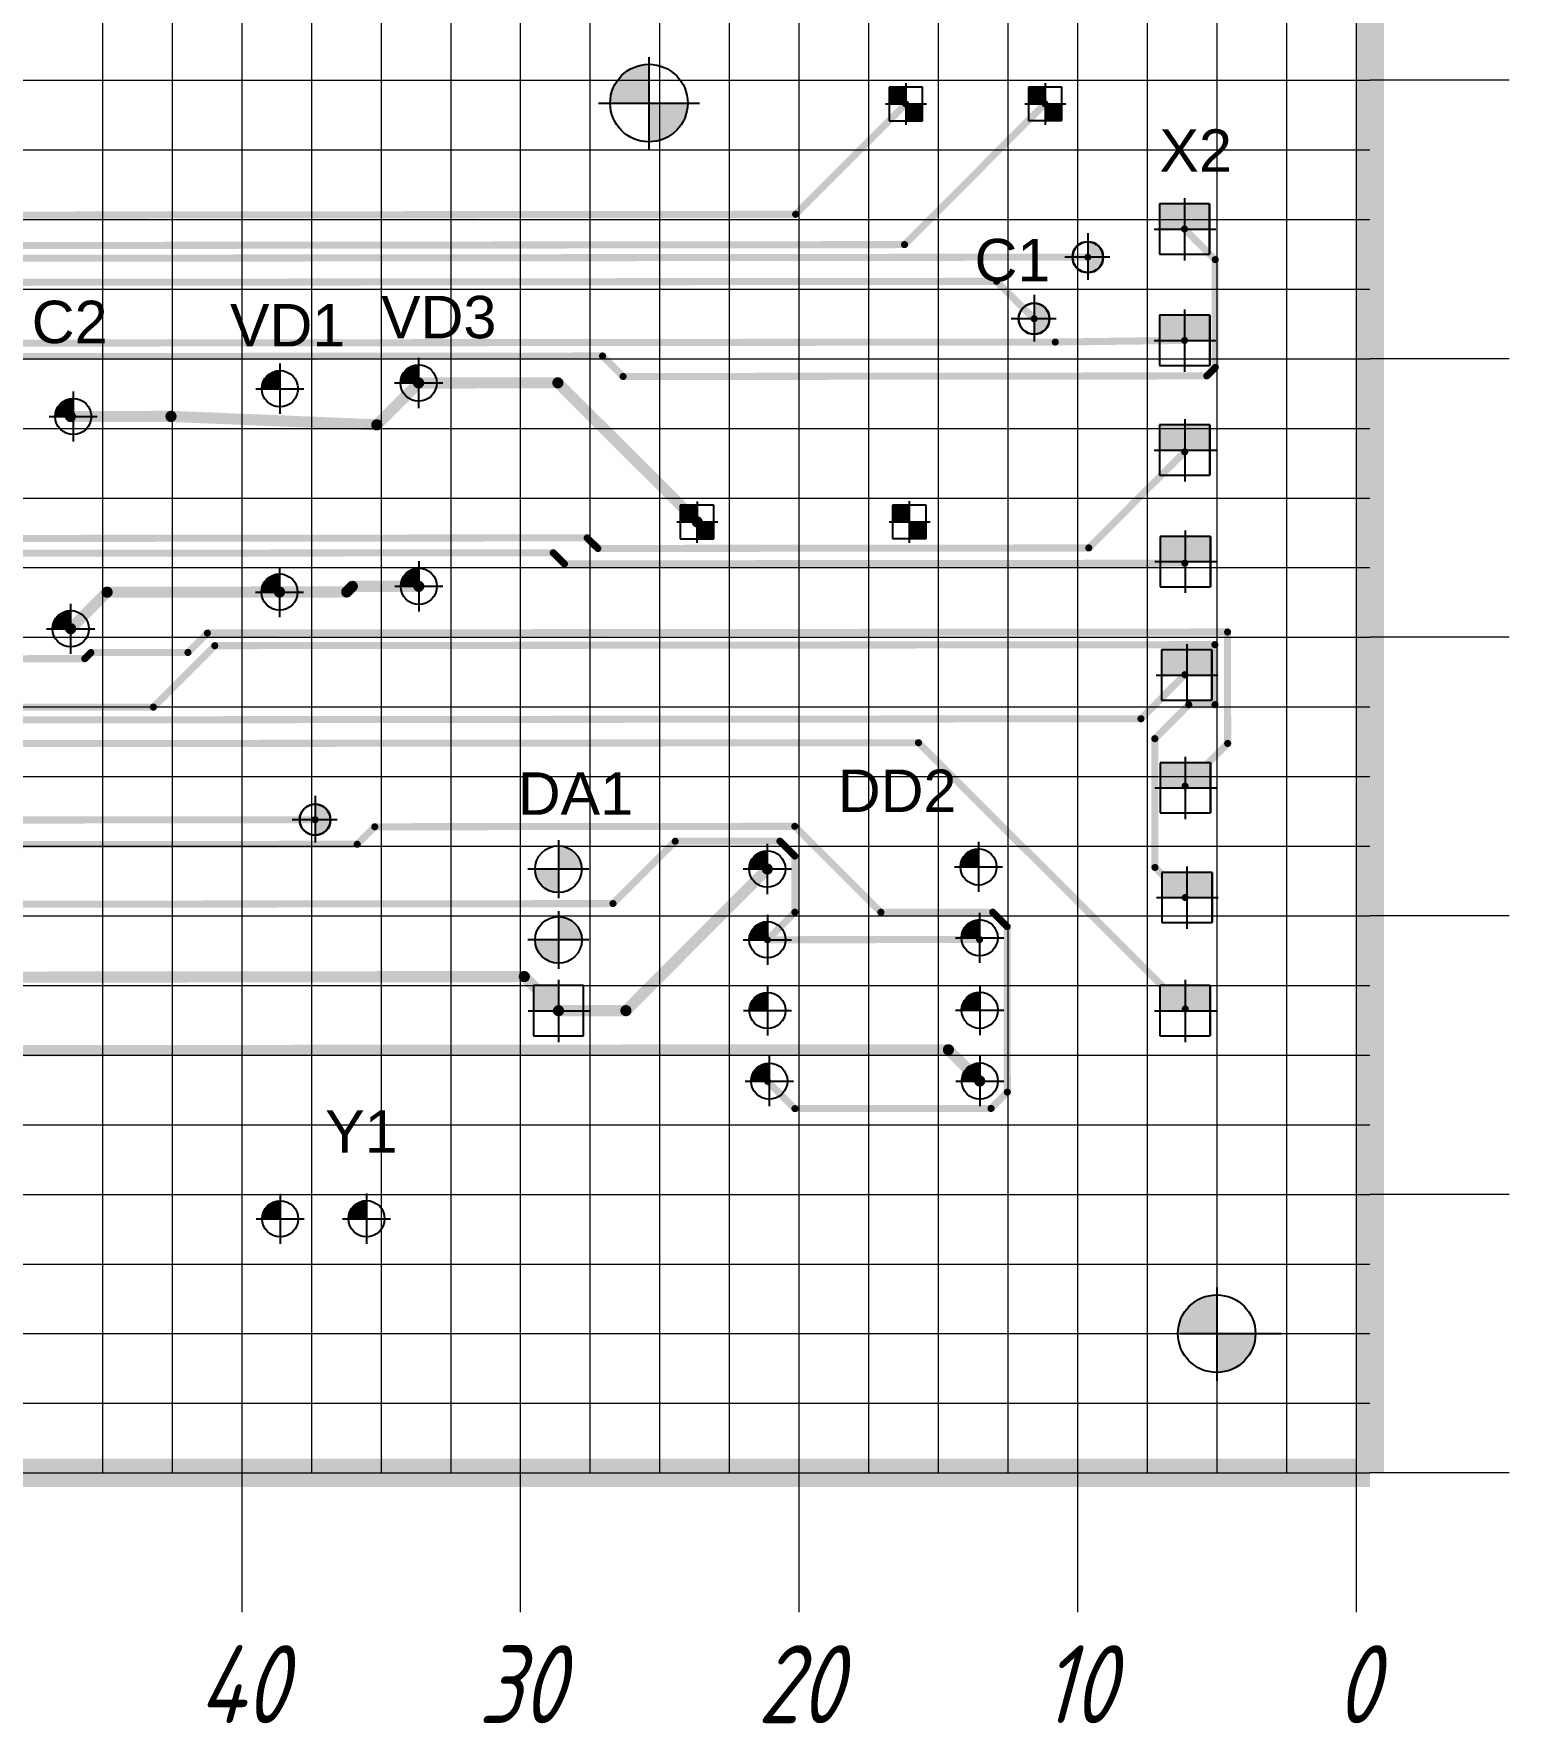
# Model space of a CAD drawing. Header units: millimetres. Extents: x 4478846 to 4492776, y 3796523 to 3799112.
# Drawn here: x 4489220.7 to 4489273.6, y 3797390.9 to 3797451.6 of the extents above; entities that cross this region are included whole.
import ezdxf

# ---------------------------------------------------------------- set-up
doc = ezdxf.new("R2010")
doc.units = ezdxf.units.MM
doc.linetypes.add('ACAD_ISO08W100', pattern=[36, 24, -3, 6, -3])
doc.layers.get('0').update_dxf_attribs({"lineweight": 25})
for name, color, linetype in [('BottomLayer', 5, 'Continuous'), ('InternalPlane1', 76, 'Continuous'), ('InternalPlane2', 16, 'Continuous'), ('MultiLayer', 9, 'Continuous'), ('TopLayer', 1, 'Continuous'), ('TopOverlay', 2, 'Continuous'), ('Размеры', 7, 'Continuous')]:
    doc.layers.add(name, color=color, linetype=linetype)
for name, color, linetype, lineweight in [('Tonkaya', 3, 'Continuous', 25), ('TXT', 220, 'Continuous', 20), ('тонкая', 7, 'Continuous', 13)]:
    doc.layers.add(name, color=color, linetype=linetype, lineweight=lineweight)
doc.styles.get("Standard").update_dxf_attribs({"font": 'arial.ttf'})
doc.styles.add('стиль1', font='romans.shx', dxfattribs={"width": 0.75, "oblique": 15, "height": 3.5})

# ---------------------------------------------------------------- blocks, each defined once
blk = doc.blocks.new('*U206')
at = {"layer": 'тонкая'}
blk.add_line((-64, 0), (64, 0), dxfattribs=at)
blk = doc.blocks.new('*U207')
at = {"layer": 'тонкая', "color": 0, "linetype": 'ByBlock', "lineweight": -2, "transparency": 16777216}
for p in [(0, 50), (0, 47.5), (0, 45), (0, 42.5), (0, 40), (0, 37.5), (0, 35), (0, 32.5), (0, 30), (0, 27.5), (0, 25), (0, 22.5), (0, 20), (0, 17.5), (0, 15), (0, 12.5), (0, 10), (0, 7.5), (0, 5), (0, 2.5), (0, 0)]:
    blk.add_blockref('*U206', p, dxfattribs=at)
blk = doc.blocks.new('*U208')
at = {"layer": 'тонкая'}
blk.add_line((0, 47.5), (0, -47.5), dxfattribs=at)
blk = doc.blocks.new('*U209')
at = {"layer": 'тонкая', "color": 0, "linetype": 'ByBlock', "lineweight": -2, "transparency": 16777216}
for p in [(82.5, 0), (85, 0), (87.5, 0), (90, 0), (92.5, 0), (95, 0), (97.5, 0), (100, 0), (102.5, 0), (105, 0), (107.5, 0), (110, 0), (112.5, 0), (115, 0), (117.5, 0), (120, 0), (122.5, 0), (125, 0), (127.5, 0)]:
    blk.add_blockref('*U208', p, dxfattribs=at)
blk = doc.blocks.new('*U216')
at = {"layer": 'тонкая'}
blk.add_line((0, 2.5), (0, -2.5), dxfattribs=at)
blk = doc.blocks.new('*U217')
at = {"layer": 'тонкая', "color": 0, "linetype": 'ByBlock', "lineweight": -2, "transparency": 16777216}
for p in [(80, 0), (90, 0), (100, 0), (110, 0), (120, 0)]:
    blk.add_blockref('*U216', p, dxfattribs=at)
blk = doc.blocks.new('*U218')
at = {"layer": 'тонкая'}
blk.add_line((2.5, 0), (-2.5, 0), dxfattribs=at)
blk = doc.blocks.new('*U219')
at = {"layer": 'тонкая', "color": 0, "linetype": 'ByBlock', "lineweight": -2, "transparency": 16777216}
for p in [(0, 50), (0, 40), (0, 30), (0, 20), (0, 10), (0, 0)]:
    blk.add_blockref('*U218', p, dxfattribs=at)

msp = doc.modelspace()

# ---------------------------------------------------------------- hatches: boundary and pattern name
at = {"layer": 'Tonkaya'}
h = msp.add_hatch(color=7, dxfattribs=at)
h.dxf.hatch_style = 1
h.paths.add_polyline_path([(4489242.74454, 3797450.46392, 0.41421404), (4489241.35254, 3797449.07192), (4489242.74454, 3797449.07192)])
h.paths.add_polyline_path([(4489244.13654, 3797449.07192), (4489242.74454, 3797449.07192), (4489242.74454, 3797447.67992, 0.41421308)])
h = msp.add_hatch(color=7, dxfattribs=at)
h.dxf.hatch_style = 1
h.paths.add_polyline_path([(4489239.49245, 3797422.40745), (4489239.49245, 3797421.56859), (4489240.33131, 3797421.56859, 0.41421356)])
h.paths.add_polyline_path([(4489239.49245, 3797421.56859), (4489238.65359, 3797421.56859, 0.41421356), (4489239.49245, 3797420.72973)])
h = msp.add_hatch(color=7, dxfattribs=at)
h.dxf.hatch_style = 1
h.paths.add_polyline_path([(4489239.49503, 3797419.86745), (4489239.49503, 3797419.02859), (4489240.33389, 3797419.02859, 0.41421356)])
h.paths.add_polyline_path([(4489239.49503, 3797419.02859), (4489238.65617, 3797419.02859, 0.41421356), (4489239.49503, 3797418.18973)])
h = msp.add_hatch(color=7, dxfattribs=at)
h.dxf.hatch_style = 1
h.paths.add_polyline_path([(4489263.12638, 3797406.28632, 0.41421404), (4489261.73437, 3797404.89432), (4489263.12638, 3797404.89432)])
h.paths.add_polyline_path([(4489264.51837, 3797404.89432), (4489263.12638, 3797404.89432), (4489263.12638, 3797403.50232, 0.41421308)])
at = {"layer": 'TXT'}
h = msp.add_hatch(color=0, dxfattribs=at)
h.dxf.hatch_style = 1
h.paths.add_polyline_path([(4489234.47474, 3797439.67391, 0.41421356), (4489233.82434, 3797439.02351), (4489234.47474, 3797439.02351)])
h = msp.add_hatch(color=0, dxfattribs=at)
h.dxf.hatch_style = 1
h.paths.add_polyline_path([(4489229.49581, 3797439.46886, 0.41421356), (4489228.84541, 3797438.81846), (4489229.49581, 3797438.81846)])
h = msp.add_hatch(color=0, dxfattribs=at)
h.dxf.hatch_style = 1
h.paths.add_polyline_path([(4489222.07595, 3797438.47134, 0.41421356), (4489221.42555, 3797437.82094), (4489222.07595, 3797437.82094)])
h = msp.add_hatch(color=0, dxfattribs=at)
h.dxf.hatch_style = 1
h.paths.add_polyline_path([(4489234.48215, 3797432.37391, 0.41421356), (4489233.83175, 3797431.72351), (4489234.48215, 3797431.72351)])
h = msp.add_hatch(color=0, dxfattribs=at)
h.dxf.hatch_style = 1
h.paths.add_polyline_path([(4489229.48236, 3797432.16883, 0.41421356), (4489228.83196, 3797431.51843), (4489229.48236, 3797431.51843)])
h = msp.add_hatch(color=0, dxfattribs=at)
h.dxf.hatch_style = 1
h.paths.add_polyline_path([(4489221.98369, 3797430.85124, 0.41421356), (4489221.33329, 3797430.20084), (4489221.98369, 3797430.20084)])
h = msp.add_hatch(color=0, dxfattribs=at)
h.dxf.hatch_style = 1
h.paths.add_polyline_path([(4489246.99245, 3797422.2266, 0.41421356), (4489246.34205, 3797421.5762), (4489246.99245, 3797421.5762)])
h = msp.add_hatch(color=0, dxfattribs=at)
h.dxf.hatch_style = 1
h.paths.add_polyline_path([(4489254.57396, 3797422.2994, 0.41421356), (4489253.92356, 3797421.649), (4489254.57396, 3797421.649)])
h = msp.add_hatch(color=0, dxfattribs=at)
h.dxf.hatch_style = 1
h.paths.add_polyline_path([(4489246.99503, 3797419.6866, 0.41421356), (4489246.34463, 3797419.0362), (4489246.99503, 3797419.0362)])
h = msp.add_hatch(color=0, dxfattribs=at)
h.dxf.hatch_style = 1
h.paths.add_polyline_path([(4489254.61503, 3797419.75784, 0.41421356), (4489253.96463, 3797419.10744), (4489254.61503, 3797419.10744)])
h = msp.add_hatch(color=0, dxfattribs=at)
h.dxf.hatch_style = 1
h.paths.add_polyline_path([(4489246.99761, 3797417.1466, 0.41421356), (4489246.34721, 3797416.4962), (4489246.99761, 3797416.4962)])
h = msp.add_hatch(color=0, dxfattribs=at)
h.dxf.hatch_style = 1
h.paths.add_polyline_path([(4489254.61761, 3797417.15434, 0.41421356), (4489253.96721, 3797416.50394), (4489254.61761, 3797416.50394)])
h = msp.add_hatch(color=0, dxfattribs=at)
h.dxf.hatch_style = 1
h.paths.add_polyline_path([(4489247.06355, 3797414.61079, 0.41421356), (4489246.41315, 3797413.96039), (4489247.06355, 3797413.96039)])
h = msp.add_hatch(color=0, dxfattribs=at)
h.dxf.hatch_style = 1
h.paths.add_polyline_path([(4489254.62018, 3797414.61434, 0.41421356), (4489253.96978, 3797413.96394), (4489254.62018, 3797413.96394)])
h = msp.add_hatch(color=0, dxfattribs=at)
h.dxf.hatch_style = 1
h.paths.add_polyline_path([(4489229.5052, 3797409.66886, 0.41421356), (4489228.8548, 3797409.01846), (4489229.5052, 3797409.01846)])
h = msp.add_hatch(color=0, dxfattribs=at)
h.dxf.hatch_style = 1
h.paths.add_polyline_path([(4489232.60522, 3797409.67201, 0.41421356), (4489231.95482, 3797409.02161), (4489232.60522, 3797409.02161)])
at = {"layer": 'Размеры', "lineweight": 30}
h = msp.add_hatch(color=0, dxfattribs=at)
h.dxf.hatch_style = 1
edge = h.paths.add_edge_path()
edge.add_line((4489259.05374, 3797443.67536), (4489258.49938, 3797443.5403))
edge.add_line((4489258.49938, 3797443.5403), (4489258.49938, 3797442.98545))
edge.add_arc((4489258.55644, 3797443.50728), 0.52494, 263.7592025, 378.6746193)
edge = h.paths.add_edge_path()
edge.add_line((4489258.49938, 3797444.09514), (4489258.49938, 3797443.5403))
edge.add_line((4489258.49938, 3797443.5403), (4489259.05374, 3797443.67536))
edge.add_arc((4489258.46289, 3797443.47102), 0.62519, 19.0774453, 86.6543092)
h = msp.add_hatch(color=0, dxfattribs=at)
h.dxf.hatch_style = 1
edge = h.paths.add_edge_path()
edge.add_line((4489257.12559, 3797441.4636), (4489256.57122, 3797441.32854))
edge.add_line((4489256.57122, 3797441.32854), (4489256.57122, 3797440.7737))
edge.add_arc((4489256.62829, 3797441.29552), 0.52494, 263.7592025, 378.6746193)
edge = h.paths.add_edge_path()
edge.add_line((4489256.57122, 3797441.88338), (4489256.57122, 3797441.32854))
edge.add_line((4489256.57122, 3797441.32854), (4489257.12559, 3797441.4636))
edge.add_arc((4489256.53474, 3797441.25926), 0.62519, 19.0774453, 86.6543092)
h = msp.add_hatch(color=0, dxfattribs=at)
h.dxf.hatch_style = 1
edge = h.paths.add_edge_path()
edge.add_line((4489231.31503, 3797423.4796), (4489230.76066, 3797423.34453))
edge.add_line((4489230.76066, 3797423.34453), (4489230.76066, 3797422.78969))
edge.add_arc((4489230.81772, 3797423.31151), 0.52494, 263.7592025, 378.6746193)
edge = h.paths.add_edge_path()
edge.add_line((4489230.76066, 3797423.89938), (4489230.76066, 3797423.34453))
edge.add_line((4489230.76066, 3797423.34453), (4489231.31503, 3797423.4796))
edge.add_arc((4489230.72417, 3797423.27526), 0.62519, 19.0774453, 86.6543092)

# ---------------------------------------------------------------- linework, layer by layer
at = {"color": 7, "linetype": 'Continuous'}
for p, q in [((4489252.56564, 3797449.64232), (4489251.3635, 3797449.64232)), ((4489251.3635, 3797449.64232), (4489251.3635, 3797448.44019)), ((4489251.96457, 3797449.78161), (4489251.96416, 3797448.29064)), ((4489252.56564, 3797448.44019), (4489252.56564, 3797449.64232)), ((4489252.56564, 3797448.44019), (4489252.56564, 3797449.64232)), ((4489257.56567, 3797449.64739), (4489256.36354, 3797449.64739)), ((4489256.36354, 3797449.64739), (4489256.36354, 3797448.44526)), ((4489256.96461, 3797449.78668), (4489256.9642, 3797448.29572)), ((4489257.56567, 3797448.44526), (4489257.56567, 3797449.64739)), ((4489257.56567, 3797448.44526), (4489257.56567, 3797449.64739)), ((4489251.23713, 3797449.04125), (4489252.71346, 3797449.04125)), ((4489256.23717, 3797449.04633), (4489257.71349, 3797449.04633)), ((4489251.3635, 3797448.44019), (4489252.56564, 3797448.44019)), ((4489256.36354, 3797448.44526), (4489257.56567, 3797448.44526)), ((4489261.96977, 3797445.66197), (4489261.96916, 3797443.42553)), ((4489262.87137, 3797445.45304), (4489261.06817, 3797445.45304)), ((4489261.06817, 3797445.45304), (4489261.06817, 3797443.64984)), ((4489262.87125, 3797445.45254), (4489262.87027, 3797443.64935)), ((4489262.87137, 3797443.64984), (4489262.87137, 3797445.45304)), ((4489260.87861, 3797444.55144), (4489263.0931, 3797444.55144)), ((4489261.06817, 3797443.64984), (4489262.87137, 3797443.64984)), ((4489262.87543, 3797441.45305), (4489261.07223, 3797441.45305)), ((4489261.07223, 3797441.45305), (4489261.07223, 3797439.64985)), ((4489261.97383, 3797441.66198), (4489261.97322, 3797439.42554)), ((4489262.87531, 3797441.45255), (4489262.87433, 3797439.64936)), ((4489262.87543, 3797439.64985), (4489262.87543, 3797441.45305)), ((4489260.88267, 3797440.55145), (4489263.09716, 3797440.55145)), ((4489261.07223, 3797439.64985), (4489262.87543, 3797439.64985)), ((4489262.87942, 3797437.51651), (4489261.07623, 3797437.51651)), ((4489261.07623, 3797437.51651), (4489261.07623, 3797435.71331)), ((4489261.97783, 3797437.72544), (4489261.97721, 3797435.489)), ((4489262.87931, 3797437.51601), (4489262.87832, 3797435.71282)), ((4489262.87942, 3797435.71331), (4489262.87942, 3797437.51651)), ((4489260.88667, 3797436.61491), (4489263.10116, 3797436.61491)), ((4489261.07623, 3797435.71331), (4489262.87942, 3797435.71331)), ((4489244.46912, 3797434.77403), (4489244.46871, 3797433.28307)), ((4489252.08911, 3797434.78177), (4489252.0887, 3797433.2908)), ((4489245.07018, 3797434.63474), (4489243.86805, 3797434.63474)), ((4489243.86805, 3797434.63474), (4489243.86805, 3797433.43261)), ((4489245.07018, 3797433.43261), (4489245.07018, 3797434.63474)), ((4489245.07018, 3797433.43261), (4489245.07018, 3797434.63474)), ((4489252.69018, 3797434.64248), (4489251.48805, 3797434.64248)), ((4489251.48805, 3797434.64248), (4489251.48805, 3797433.44035)), ((4489252.69018, 3797433.44035), (4489252.69018, 3797434.64248)), ((4489252.69018, 3797433.44035), (4489252.69018, 3797434.64248)), ((4489243.74168, 3797434.03368), (4489245.218, 3797434.03368)), ((4489251.36167, 3797434.04141), (4489252.838, 3797434.04141)), ((4489262.89979, 3797433.5144), (4489261.09659, 3797433.5144)), ((4489261.09659, 3797433.5144), (4489261.09659, 3797431.71121)), ((4489261.99819, 3797433.72334), (4489261.99758, 3797431.48689)), ((4489262.89967, 3797433.51391), (4489262.89869, 3797431.71071)), ((4489262.89979, 3797431.71121), (4489262.89979, 3797433.5144)), ((4489243.86805, 3797433.43261), (4489245.07018, 3797433.43261)), ((4489251.48805, 3797433.44035), (4489252.69018, 3797433.44035)), ((4489260.90703, 3797432.61281), (4489263.12152, 3797432.61281)), ((4489261.09659, 3797431.71121), (4489262.89979, 3797431.71121)), ((4489262.95009, 3797429.4417), (4489261.14689, 3797429.4417)), ((4489261.14689, 3797429.4417), (4489261.14689, 3797427.6385)), ((4489262.04849, 3797429.65063), (4489262.04788, 3797427.41419)), ((4489262.94998, 3797429.44121), (4489262.94899, 3797427.63801)), ((4489262.95009, 3797427.6385), (4489262.95009, 3797429.4417)), ((4489260.95733, 3797428.5401), (4489263.17182, 3797428.5401)), ((4489261.14689, 3797427.6385), (4489262.95009, 3797427.6385)), ((4489262.89979, 3797425.39006), (4489261.09659, 3797425.39006)), ((4489261.09659, 3797425.39006), (4489261.09659, 3797423.58686)), ((4489261.99819, 3797425.59899), (4489261.99758, 3797423.36255)), ((4489262.89967, 3797425.38956), (4489262.89869, 3797423.58637)), ((4489262.89979, 3797423.58686), (4489262.89979, 3797425.39006)), ((4489260.90703, 3797424.48846), (4489263.12152, 3797424.48846)), ((4489261.09659, 3797423.58686), (4489262.89979, 3797423.58686)), ((4489262.95923, 3797421.45311), (4489261.15603, 3797421.45311)), ((4489261.15603, 3797421.45311), (4489261.15603, 3797419.64991)), ((4489262.05763, 3797421.66205), (4489262.05702, 3797419.4256)), ((4489262.95911, 3797421.45262), (4489262.95813, 3797419.64942)), ((4489262.95923, 3797419.64991), (4489262.95923, 3797421.45311)), ((4489260.96647, 3797420.55151), (4489263.18096, 3797420.55151)), ((4489261.15603, 3797419.64991), (4489262.95923, 3797419.64991)), ((4489240.3992, 3797417.39019), (4489238.59601, 3797417.39019)), ((4489238.59601, 3797417.39019), (4489238.59601, 3797415.58699)), ((4489239.4976, 3797417.59912), (4489239.49699, 3797415.36268)), ((4489240.3992, 3797415.58699), (4489240.3992, 3797417.39019)), ((4489262.89049, 3797417.39024), (4489261.0873, 3797417.39024)), ((4489261.0873, 3797417.39024), (4489261.0873, 3797415.58704)), ((4489261.98889, 3797417.59918), (4489261.98828, 3797415.36273)), ((4489262.89038, 3797417.38975), (4489262.88939, 3797415.58655)), ((4489262.89049, 3797415.58704), (4489262.89049, 3797417.39024)), ((4489238.40644, 3797416.48859), (4489240.62093, 3797416.48859)), ((4489260.89773, 3797416.48864), (4489263.11222, 3797416.48864)), ((4489238.59601, 3797415.58699), (4489240.3992, 3797415.58699)), ((4489261.0873, 3797415.58704), (4489262.89049, 3797415.58704))]:
    msp.add_line(p, q, dxfattribs=at)
at = {"color": 7}
for points in [[(4489251.96457, 3797449.04125), (4489251.96457, 3797449.64232), (4489251.3635, 3797449.04125), (4489251.3635, 3797449.64232)], [(4489251.96457, 3797449.04125), (4489251.96457, 3797449.64232), (4489251.3635, 3797449.04125), (4489251.3635, 3797449.64232)], [(4489256.96461, 3797449.04633), (4489256.96461, 3797449.64739), (4489256.36354, 3797449.04633), (4489256.36354, 3797449.64739)], [(4489256.96461, 3797449.04633), (4489256.96461, 3797449.64739), (4489256.36354, 3797449.04633), (4489256.36354, 3797449.64739)], [(4489251.96457, 3797449.04125), (4489251.96457, 3797448.44019), (4489252.56564, 3797449.04125), (4489252.56564, 3797448.44019)], [(4489251.96457, 3797449.04125), (4489251.96457, 3797448.44019), (4489252.56564, 3797449.04125), (4489252.56564, 3797448.44019)], [(4489256.96461, 3797449.04633), (4489256.96461, 3797448.44526), (4489257.56567, 3797449.04633), (4489257.56567, 3797448.44526)], [(4489256.96461, 3797449.04633), (4489256.96461, 3797448.44526), (4489257.56567, 3797449.04633), (4489257.56567, 3797448.44526)], [(4489261.96977, 3797444.55144), (4489261.96977, 3797445.45304), (4489261.06817, 3797444.55144), (4489261.06817, 3797445.45304)], [(4489261.96977, 3797444.55144), (4489261.96977, 3797445.45304), (4489261.06817, 3797444.55144), (4489261.06817, 3797445.45304)], [(4489261.96916, 3797444.55144), (4489261.96966, 3797445.45304), (4489262.87076, 3797444.55095), (4489262.87125, 3797445.45254)], [(4489261.96916, 3797444.55144), (4489261.96966, 3797445.45304), (4489262.87076, 3797444.55095), (4489262.87125, 3797445.45254)], [(4489261.97383, 3797440.55145), (4489261.97383, 3797441.45305), (4489261.07223, 3797440.55145), (4489261.07223, 3797441.45305)], [(4489261.97383, 3797440.55145), (4489261.97383, 3797441.45305), (4489261.07223, 3797440.55145), (4489261.07223, 3797441.45305)], [(4489261.97322, 3797440.55145), (4489261.97372, 3797441.45305), (4489262.87482, 3797440.55096), (4489262.87531, 3797441.45255)], [(4489261.97322, 3797440.55145), (4489261.97372, 3797441.45305), (4489262.87482, 3797440.55096), (4489262.87531, 3797441.45255)], [(4489261.97783, 3797436.61491), (4489261.97783, 3797437.51651), (4489261.07623, 3797436.61491), (4489261.07623, 3797437.51651)], [(4489261.97783, 3797436.61491), (4489261.97783, 3797437.51651), (4489261.07623, 3797436.61491), (4489261.07623, 3797437.51651)], [(4489261.97722, 3797436.61491), (4489261.97771, 3797437.51651), (4489262.87882, 3797436.61441), (4489262.87931, 3797437.51601)], [(4489261.97722, 3797436.61491), (4489261.97771, 3797437.51651), (4489262.87882, 3797436.61441), (4489262.87931, 3797437.51601)], [(4489244.46912, 3797434.03368), (4489244.46912, 3797434.63474), (4489243.86805, 3797434.03368), (4489243.86805, 3797434.63474)], [(4489244.46912, 3797434.03368), (4489244.46912, 3797434.63474), (4489243.86805, 3797434.03368), (4489243.86805, 3797434.63474)], [(4489252.08911, 3797434.04141), (4489252.08911, 3797434.64248), (4489251.48805, 3797434.04141), (4489251.48805, 3797434.64248)], [(4489252.08911, 3797434.04141), (4489252.08911, 3797434.64248), (4489251.48805, 3797434.04141), (4489251.48805, 3797434.64248)], [(4489244.46912, 3797434.03368), (4489244.46912, 3797433.43261), (4489245.07018, 3797434.03368), (4489245.07018, 3797433.43261)], [(4489244.46912, 3797434.03368), (4489244.46912, 3797433.43261), (4489245.07018, 3797434.03368), (4489245.07018, 3797433.43261)], [(4489252.08911, 3797434.04141), (4489252.08911, 3797433.44035), (4489252.69018, 3797434.04141), (4489252.69018, 3797433.44035)], [(4489252.08911, 3797434.04141), (4489252.08911, 3797433.44035), (4489252.69018, 3797434.04141), (4489252.69018, 3797433.44035)], [(4489261.99819, 3797432.61281), (4489261.99819, 3797433.5144), (4489261.09659, 3797432.61281), (4489261.09659, 3797433.5144)], [(4489261.99819, 3797432.61281), (4489261.99819, 3797433.5144), (4489261.09659, 3797432.61281), (4489261.09659, 3797433.5144)], [(4489261.99758, 3797432.61281), (4489261.99808, 3797433.5144), (4489262.89918, 3797432.61231), (4489262.89967, 3797433.51391)], [(4489261.99758, 3797432.61281), (4489261.99808, 3797433.5144), (4489262.89918, 3797432.61231), (4489262.89967, 3797433.51391)], [(4489262.04849, 3797428.5401), (4489262.04849, 3797429.4417), (4489261.14689, 3797428.5401), (4489261.14689, 3797429.4417)], [(4489262.04849, 3797428.5401), (4489262.04849, 3797429.4417), (4489261.14689, 3797428.5401), (4489261.14689, 3797429.4417)], [(4489262.04788, 3797428.5401), (4489262.04838, 3797429.4417), (4489262.94948, 3797428.53961), (4489262.94998, 3797429.44121)], [(4489262.04788, 3797428.5401), (4489262.04838, 3797429.4417), (4489262.94948, 3797428.53961), (4489262.94998, 3797429.44121)], [(4489261.99819, 3797424.48846), (4489261.99819, 3797425.39006), (4489261.09659, 3797424.48846), (4489261.09659, 3797425.39006)], [(4489261.99819, 3797424.48846), (4489261.99819, 3797425.39006), (4489261.09659, 3797424.48846), (4489261.09659, 3797425.39006)], [(4489261.99758, 3797424.48846), (4489261.99808, 3797425.39006), (4489262.89918, 3797424.48797), (4489262.89967, 3797425.38956)], [(4489261.99758, 3797424.48846), (4489261.99808, 3797425.39006), (4489262.89918, 3797424.48797), (4489262.89967, 3797425.38956)], [(4489262.05763, 3797420.55151), (4489262.05763, 3797421.45311), (4489261.15603, 3797420.55151), (4489261.15603, 3797421.45311)], [(4489262.05763, 3797420.55151), (4489262.05763, 3797421.45311), (4489261.15603, 3797420.55151), (4489261.15603, 3797421.45311)], [(4489262.05702, 3797420.55151), (4489262.05752, 3797421.45311), (4489262.95862, 3797420.55102), (4489262.95911, 3797421.45262)], [(4489262.05702, 3797420.55151), (4489262.05752, 3797421.45311), (4489262.95862, 3797420.55102), (4489262.95911, 3797421.45262)], [(4489239.4976, 3797416.48859), (4489239.4976, 3797417.39019), (4489238.59601, 3797416.48859), (4489238.59601, 3797417.39019)], [(4489239.4976, 3797416.48859), (4489239.4976, 3797417.39019), (4489238.59601, 3797416.48859), (4489238.59601, 3797417.39019)], [(4489261.98889, 3797416.48864), (4489261.98889, 3797417.39024), (4489261.0873, 3797416.48864), (4489261.0873, 3797417.39024)], [(4489261.98889, 3797416.48864), (4489261.98889, 3797417.39024), (4489261.0873, 3797416.48864), (4489261.0873, 3797417.39024)], [(4489261.98829, 3797416.48864), (4489261.98878, 3797417.39024), (4489262.88988, 3797416.48815), (4489262.89038, 3797417.38975)], [(4489261.98829, 3797416.48864), (4489261.98878, 3797417.39024), (4489262.88988, 3797416.48815), (4489262.89038, 3797417.38975)]]:
    msp.add_solid(points, dxfattribs=at)
at = {"layer": 'BottomLayer'}
for points, const_width in [([(4489251.96457, 3797449.04125), (4489248.01041, 3797445.07905)], 0.254), ([(4489256.96461, 3797449.04633), (4489251.91935, 3797443.99082)], 0.254), ([(4489248.01041, 3797445.07905), (4489199.36664, 3797445.02968)], 0.254), ([(4489263.07147, 3797443.45137), (4489261.96916, 3797444.55144)], 0.254), ([(4489251.91935, 3797443.99082), (4489196.91934, 3797443.935)], 0.254), ([(4489258.49938, 3797443.5403), (4489213.96258, 3797443.49509)], 0.254), ([(4489263.0754, 3797439.58254), (4489263.07147, 3797443.45137)], 0.254), ([(4489255.22366, 3797442.67337), (4489213.87248, 3797442.6314)], 0.254), ([(4489256.57122, 3797441.32854), (4489255.22366, 3797442.67337)], 0.254), ([(4489257.33092, 3797440.49299), (4489218.27077, 3797440.45334)], 0.254), ([(4489261.97322, 3797440.55145), (4489257.33092, 3797440.49299)], 0.254), ([(4489241.07857, 3797439.99201), (4489218.47258, 3797439.96907)], 0.254), ([(4489241.81592, 3797439.25616), (4489241.07857, 3797439.99201)], 0.254), ([(4489263.0754, 3797439.58254), (4489262.77091, 3797439.27743)], 0.254), ([(4489234.47474, 3797439.02351), (4489232.97426, 3797437.51999)], 0.4), ([(4489239.47478, 3797439.02859), (4489234.47474, 3797439.02351)], 0.4), ([(4489244.47984, 3797434.03368), (4489239.47478, 3797439.02859)], 0.4), ([(4489262.77091, 3797439.27743), (4489241.81592, 3797439.25616)], 0.254), ([(4489225.58676, 3797437.8245), (4489221.97595, 3797437.82084)], 0.4), ([(4489232.97426, 3797437.51999), (4489225.58676, 3797437.8245)], 0.4), ([(4489261.97728, 3797436.55141), (4489258.5338, 3797433.10093)], 0.254), ([(4489240.5264, 3797433.46365), (4489206.91439, 3797433.42953)], 0.254), ([(4489240.90778, 3797433.08304), (4489240.5264, 3797433.46365)], 0.254), ([(4489239.30774, 3797432.92901), (4489208.88155, 3797432.89813)], 0.254), ([(4489239.70875, 3797432.52881), (4489239.30774, 3797432.92901)], 0.254), ([(4489258.5338, 3797433.10093), (4489240.90778, 3797433.08304)], 0.254), ([(4489261.98134, 3797432.55142), (4489239.70875, 3797432.52881)], 0.254), ([(4489223.29234, 3797431.51215), (4489221.98369, 3797430.20084)], 0.4), ([(4489229.48236, 3797431.51843), (4489223.29234, 3797431.51215)], 0.4), ([(4489231.89557, 3797431.52088), (4489229.48236, 3797431.51843)], 0.4), ([(4489232.09536, 3797431.72109), (4489231.89557, 3797431.52088)], 0.4), ([(4489234.48215, 3797431.72351), (4489232.09536, 3797431.72109)], 0.4), ([(4489226.89067, 3797430.04682), (4489226.1943, 3797429.34903)], 0.254), ([(4489263.51486, 3797430.08399), (4489226.89067, 3797430.04682)], 0.254), ([(4489263.51892, 3797426.084), (4489263.51486, 3797430.08399)], 0.254), ([(4489222.49166, 3797429.12734), (4489216.94278, 3797429.12171)], 0.254), ([(4489222.70937, 3797429.3455), (4489222.49166, 3797429.12734)], 0.254), ([(4489226.1943, 3797429.34903), (4489222.70937, 3797429.3455)], 0.254), ([(4489227.1558, 3797429.59309), (4489224.95403, 3797427.38684)], 0.254), ([(4489263.06132, 3797429.62953), (4489227.1558, 3797429.59309)], 0.254), ([(4489263.06351, 3797427.47551), (4489263.06132, 3797429.62953)], 0.254), ([(4489261.9854, 3797428.55143), (4489260.40601, 3797426.96883)], 0.254), ([(4489224.95403, 3797427.38684), (4489213.11357, 3797427.37483)], 0.254), ([(4489262.12249, 3797427.47456), (4489260.90453, 3797426.25412)], 0.254), ([(4489263.06351, 3797427.47551), (4489262.12249, 3797427.47456)], 0.254), ([(4489260.40601, 3797426.96883), (4489208.56804, 3797426.91621)], 0.254), ([(4489252.4199, 3797426.10972), (4489206.85349, 3797426.06347)], 0.254), ([(4489261.99758, 3797416.55146), (4489252.4199, 3797426.10972)], 0.254), ([(4489260.90922, 3797421.63356), (4489260.90453, 3797426.25412)], 0.254), ([(4489263.51892, 3797426.084), (4489261.98946, 3797424.55144)], 0.254), ([(4489230.76066, 3797423.34453), (4489197.16588, 3797423.31044)], 0.254), ([(4489232.90005, 3797423.0927), (4489232.27138, 3797422.46276)], 0.254), ([(4489247.97911, 3797423.10801), (4489232.90005, 3797423.0927)], 0.254), ([(4489251.07205, 3797420.02134), (4489247.97911, 3797423.10801)], 0.254), ([(4489232.27138, 3797422.46276), (4489195.55006, 3797422.42548)], 0.254), ([(4489243.68706, 3797422.57025), (4489241.45413, 3797420.33279)], 0.254), ([(4489247.44625, 3797422.57407), (4489243.68706, 3797422.57025)], 0.254), ([(4489247.98019, 3797422.04121), (4489247.44625, 3797422.57407)], 0.254), ([(4489247.98224, 3797420.02542), (4489247.98019, 3797422.04121)], 0.254), ([(4489246.99245, 3797421.5762), (4489241.91761, 3797416.49105)], 0.4), ([(4489261.99352, 3797420.55145), (4489260.90922, 3797421.63356)], 0.254), ([(4489241.45413, 3797420.33279), (4489165.99076, 3797420.25619)], 0.254), ([(4489247.98224, 3797420.02542), (4489246.99503, 3797419.0362)], 0.254), ([(4489255.08525, 3797420.02541), (4489251.07205, 3797420.02134)], 0.254), ([(4489255.60277, 3797419.50895), (4489255.08525, 3797420.02541)], 0.254), ([(4489255.6088, 3797413.56535), (4489255.60277, 3797419.50895)], 0.254), ([(4489254.61503, 3797419.04394), (4489246.99503, 3797419.0362)], 0.254), ([(4489238.27035, 3797417.71335), (4489186.87236, 3797417.66118)], 0.4), ([(4489239.4976, 3797416.48859), (4489238.27035, 3797417.71335)], 0.4), ([(4489241.91761, 3797416.49105), (4489239.4976, 3797416.48859)], 0.4), ([(4489253.49464, 3797415.0872), (4489207.14469, 3797415.04016)], 0.4), ([(4489254.62018, 3797413.96394), (4489253.49464, 3797415.0872)], 0.4), ([(4489247.98498, 3797412.97341), (4489247.00019, 3797413.9562)], 0.254), ([(4489255.6088, 3797413.56535), (4489255.02519, 3797412.98056)], 0.254), ([(4489255.02519, 3797412.98056), (4489247.98498, 3797412.97341)], 0.254)]:
    msp.add_lwpolyline(points, dxfattribs=dict(at, const_width=const_width))
for points, const_width in [([(4489252.02807, 3797449.04132, -1), (4489251.90107, 3797449.04119, -1)], 0.127), ([(4489257.02811, 3797449.04639, -1), (4489256.90111, 3797449.04626, -1)], 0.127), ([(4489248.07391, 3797445.07912, -1), (4489247.94691, 3797445.07899, -1)], 0.127), ([(4489248.07391, 3797445.07912, -1), (4489247.94691, 3797445.07899, -1)], 0.127), ([(4489262.03266, 3797444.5515, -1), (4489261.90566, 3797444.55137, -1)], 0.127), ([(4489251.98285, 3797443.99088, -1), (4489251.85585, 3797443.99076, -1)], 0.127), ([(4489251.98285, 3797443.99088, -1), (4489251.85585, 3797443.99076, -1)], 0.127), ([(4489258.56288, 3797443.54036, -1), (4489258.43588, 3797443.54023, -1)], 0.127), ([(4489263.13497, 3797443.45143, -1), (4489263.00797, 3797443.4513, -1)], 0.127), ([(4489263.13497, 3797443.45143, -1), (4489263.00797, 3797443.4513, -1)], 0.127), ([(4489255.28716, 3797442.67344, -1), (4489255.16016, 3797442.67331, -1)], 0.127), ([(4489255.28716, 3797442.67344, -1), (4489255.16016, 3797442.67331, -1)], 0.127), ([(4489256.63472, 3797441.3286, -1), (4489256.50772, 3797441.32848, -1)], 0.127), ([(4489257.39442, 3797440.49305, -1), (4489257.26742, 3797440.49293, -1)], 0.127), ([(4489257.39442, 3797440.49305, -1), (4489257.26742, 3797440.49293, -1)], 0.127), ([(4489262.03672, 3797440.55151, -1), (4489261.90972, 3797440.55138, -1)], 0.127), ([(4489241.14207, 3797439.99208, -1), (4489241.01507, 3797439.99195, -1)], 0.127), ([(4489241.14207, 3797439.99208, -1), (4489241.01507, 3797439.99195, -1)], 0.127), ([(4489263.1389, 3797439.58261, -1), (4489263.0119, 3797439.58248, -1)], 0.127), ([(4489263.1389, 3797439.58261, -1), (4489263.0119, 3797439.58248, -1)], 0.127), ([(4489234.57474, 3797439.02362, -1), (4489234.37474, 3797439.02341, -1)], 0.2), ([(4489234.57474, 3797439.02362, -1), (4489234.37474, 3797439.02341, -1)], 0.2), ([(4489239.57478, 3797439.02869, -1), (4489239.37478, 3797439.02849, -1)], 0.2), ([(4489239.57478, 3797439.02869, -1), (4489239.37478, 3797439.02849, -1)], 0.2), ([(4489241.87942, 3797439.25623, -1), (4489241.75242, 3797439.2561, -1)], 0.127), ([(4489241.87942, 3797439.25623, -1), (4489241.75242, 3797439.2561, -1)], 0.127), ([(4489262.83441, 3797439.2775, -1), (4489262.70741, 3797439.27737, -1)], 0.127), ([(4489262.83441, 3797439.2775, -1), (4489262.70741, 3797439.27737, -1)], 0.127), ([(4489222.07595, 3797437.82094, -1), (4489221.87595, 3797437.82074, -1)], 0.2), ([(4489225.68676, 3797437.8246, -1), (4489225.48676, 3797437.8244, -1)], 0.2), ([(4489225.68676, 3797437.8246, -1), (4489225.48676, 3797437.8244, -1)], 0.2), ([(4489233.07426, 3797437.52009, -1), (4489232.87426, 3797437.51989, -1)], 0.2), ([(4489233.07426, 3797437.52009, -1), (4489232.87426, 3797437.51989, -1)], 0.2), ([(4489262.04078, 3797436.55147, -1), (4489261.91378, 3797436.55134, -1)], 0.127), ([(4489244.57984, 3797434.03378, -1), (4489244.37984, 3797434.03358, -1)], 0.2), ([(4489240.5899, 3797433.46372, -1), (4489240.4629, 3797433.46359, -1)], 0.127), ([(4489240.5899, 3797433.46372, -1), (4489240.4629, 3797433.46359, -1)], 0.127), ([(4489239.37124, 3797432.92908, -1), (4489239.24424, 3797432.92895, -1)], 0.127), ([(4489239.37124, 3797432.92908, -1), (4489239.24424, 3797432.92895, -1)], 0.127), ([(4489240.97128, 3797433.0831, -1), (4489240.84428, 3797433.08297, -1)], 0.127), ([(4489240.97128, 3797433.0831, -1), (4489240.84428, 3797433.08297, -1)], 0.127), ([(4489258.5973, 3797433.10099, -1), (4489258.4703, 3797433.10086, -1)], 0.127), ([(4489258.5973, 3797433.10099, -1), (4489258.4703, 3797433.10086, -1)], 0.127), ([(4489239.77225, 3797432.52888, -1), (4489239.64525, 3797432.52875, -1)], 0.127), ([(4489239.77225, 3797432.52888, -1), (4489239.64525, 3797432.52875, -1)], 0.127), ([(4489262.04484, 3797432.55148, -1), (4489261.91784, 3797432.55135, -1)], 0.127), ([(4489223.39234, 3797431.51225, -1), (4489223.19234, 3797431.51205, -1)], 0.2), ([(4489223.39234, 3797431.51225, -1), (4489223.19234, 3797431.51205, -1)], 0.2), ([(4489229.58236, 3797431.51853, -1), (4489229.38236, 3797431.51833, -1)], 0.2), ([(4489229.58236, 3797431.51853, -1), (4489229.38236, 3797431.51833, -1)], 0.2), ([(4489231.99556, 3797431.52098, -1), (4489231.79557, 3797431.52078, -1)], 0.2), ([(4489231.99556, 3797431.52098, -1), (4489231.79557, 3797431.52078, -1)], 0.2), ([(4489232.19536, 3797431.72119, -1), (4489231.99536, 3797431.72098, -1)], 0.2), ([(4489232.19536, 3797431.72119, -1), (4489231.99536, 3797431.72098, -1)], 0.2), ([(4489234.58215, 3797431.72361, -1), (4489234.38215, 3797431.72341, -1)], 0.2), ([(4489222.08369, 3797430.20094, -1), (4489221.88369, 3797430.20074, -1)], 0.2), ([(4489226.95417, 3797430.04688, -1), (4489226.82717, 3797430.04675, -1)], 0.127), ([(4489226.95417, 3797430.04688, -1), (4489226.82717, 3797430.04675, -1)], 0.127), ([(4489263.57836, 3797430.08406, -1), (4489263.45136, 3797430.08393, -1)], 0.127), ([(4489263.57836, 3797430.08406, -1), (4489263.45136, 3797430.08393, -1)], 0.127), ([(4489222.55516, 3797429.12741, -1), (4489222.42816, 3797429.12728, -1)], 0.127), ([(4489222.55516, 3797429.12741, -1), (4489222.42816, 3797429.12728, -1)], 0.127), ([(4489222.77287, 3797429.34556, -1), (4489222.64587, 3797429.34543, -1)], 0.127), ([(4489222.77287, 3797429.34556, -1), (4489222.64587, 3797429.34543, -1)], 0.127), ([(4489226.2578, 3797429.3491, -1), (4489226.1308, 3797429.34897, -1)], 0.127), ([(4489226.2578, 3797429.3491, -1), (4489226.1308, 3797429.34897, -1)], 0.127), ([(4489227.2193, 3797429.59315, -1), (4489227.0923, 3797429.59302, -1)], 0.127), ([(4489227.2193, 3797429.59315, -1), (4489227.0923, 3797429.59302, -1)], 0.127), ([(4489263.12482, 3797429.6296, -1), (4489262.99782, 3797429.62947, -1)], 0.127), ([(4489263.12482, 3797429.6296, -1), (4489262.99782, 3797429.62947, -1)], 0.127), ([(4489262.0489, 3797428.55149, -1), (4489261.9219, 3797428.55136, -1)], 0.127), ([(4489225.01753, 3797427.38691, -1), (4489224.89053, 3797427.38678, -1)], 0.127), ([(4489225.01753, 3797427.38691, -1), (4489224.89053, 3797427.38678, -1)], 0.127), ([(4489262.18599, 3797427.47462, -1), (4489262.05899, 3797427.47449, -1)], 0.127), ([(4489262.18599, 3797427.47462, -1), (4489262.05899, 3797427.47449, -1)], 0.127), ([(4489263.12701, 3797427.47558, -1), (4489263.00001, 3797427.47545, -1)], 0.127), ([(4489263.12701, 3797427.47558, -1), (4489263.00001, 3797427.47545, -1)], 0.127), ([(4489260.46951, 3797426.96889, -1), (4489260.34251, 3797426.96876, -1)], 0.127), ([(4489260.46951, 3797426.96889, -1), (4489260.34251, 3797426.96876, -1)], 0.127), ([(4489252.4834, 3797426.10978, -1), (4489252.3564, 3797426.10965, -1)], 0.127), ([(4489252.4834, 3797426.10978, -1), (4489252.3564, 3797426.10965, -1)], 0.127), ([(4489260.96803, 3797426.25418, -1), (4489260.84103, 3797426.25405, -1)], 0.127), ([(4489260.96803, 3797426.25418, -1), (4489260.84103, 3797426.25405, -1)], 0.127), ([(4489263.58242, 3797426.08407, -1), (4489263.45542, 3797426.08394, -1)], 0.127), ([(4489263.58242, 3797426.08407, -1), (4489263.45542, 3797426.08394, -1)], 0.127), ([(4489262.05296, 3797424.5515, -1), (4489261.92596, 3797424.55137, -1)], 0.127), ([(4489230.82416, 3797423.3446, -1), (4489230.69716, 3797423.34447, -1)], 0.127), ([(4489232.96355, 3797423.09277, -1), (4489232.83655, 3797423.09264, -1)], 0.127), ([(4489232.96355, 3797423.09277, -1), (4489232.83655, 3797423.09264, -1)], 0.127), ([(4489248.04261, 3797423.10807, -1), (4489247.91561, 3797423.10795, -1)], 0.127), ([(4489248.04261, 3797423.10807, -1), (4489247.91561, 3797423.10795, -1)], 0.127), ([(4489232.33488, 3797422.46282, -1), (4489232.20788, 3797422.46269, -1)], 0.127), ([(4489232.33488, 3797422.46282, -1), (4489232.20788, 3797422.46269, -1)], 0.127), ([(4489243.75056, 3797422.57032, -1), (4489243.62356, 3797422.57019, -1)], 0.127), ([(4489243.75056, 3797422.57032, -1), (4489243.62356, 3797422.57019, -1)], 0.127), ([(4489247.50975, 3797422.57413, -1), (4489247.38275, 3797422.574, -1)], 0.127), ([(4489247.50975, 3797422.57413, -1), (4489247.38275, 3797422.574, -1)], 0.127), ([(4489248.04369, 3797422.04127, -1), (4489247.91669, 3797422.04115, -1)], 0.127), ([(4489248.04369, 3797422.04127, -1), (4489247.91669, 3797422.04115, -1)], 0.127), ([(4489247.09245, 3797421.5763, -1), (4489246.89245, 3797421.5761, -1)], 0.2), ([(4489260.97272, 3797421.63362, -1), (4489260.84572, 3797421.63349, -1)], 0.127), ([(4489260.97272, 3797421.63362, -1), (4489260.84572, 3797421.63349, -1)], 0.127), ([(4489241.51763, 3797420.33285, -1), (4489241.39063, 3797420.33272, -1)], 0.127), ([(4489241.51763, 3797420.33285, -1), (4489241.39063, 3797420.33272, -1)], 0.127), ([(4489248.04574, 3797420.02548, -1), (4489247.91874, 3797420.02535, -1)], 0.127), ([(4489248.04574, 3797420.02548, -1), (4489247.91874, 3797420.02535, -1)], 0.127), ([(4489255.14875, 3797420.02548, -1), (4489255.02175, 3797420.02535, -1)], 0.127), ([(4489255.14875, 3797420.02548, -1), (4489255.02175, 3797420.02535, -1)], 0.127), ([(4489262.05702, 3797420.55151, -1), (4489261.93002, 3797420.55138, -1)], 0.127), ([(4489251.13555, 3797420.0214, -1), (4489251.00855, 3797420.02127, -1)], 0.127), ([(4489251.13555, 3797420.0214, -1), (4489251.00855, 3797420.02127, -1)], 0.127), ([(4489255.66627, 3797419.50901, -1), (4489255.53927, 3797419.50888, -1)], 0.127), ([(4489255.66627, 3797419.50901, -1), (4489255.53927, 3797419.50888, -1)], 0.127), ([(4489247.05853, 3797419.03627, -1), (4489246.93153, 3797419.03614, -1)], 0.127), ([(4489247.05853, 3797419.03627, -1), (4489246.93153, 3797419.03614, -1)], 0.127), ([(4489254.67853, 3797419.044, -1), (4489254.55153, 3797419.04387, -1)], 0.127), ([(4489238.37035, 3797417.71345, -1), (4489238.17035, 3797417.71325, -1)], 0.2), ([(4489238.37035, 3797417.71345, -1), (4489238.17035, 3797417.71325, -1)], 0.2), ([(4489239.5976, 3797416.48869, -1), (4489239.3976, 3797416.48849, -1)], 0.2), ([(4489239.5976, 3797416.48869, -1), (4489239.3976, 3797416.48849, -1)], 0.2), ([(4489242.01761, 3797416.49115, -1), (4489241.81761, 3797416.49095, -1)], 0.2), ([(4489242.01761, 3797416.49115, -1), (4489241.81761, 3797416.49095, -1)], 0.2), ([(4489262.06108, 3797416.55152, -1), (4489261.93408, 3797416.55139, -1)], 0.127), ([(4489253.59464, 3797415.08731, -1), (4489253.39464, 3797415.0871, -1)], 0.2), ([(4489253.59464, 3797415.08731, -1), (4489253.39464, 3797415.0871, -1)], 0.2), ([(4489254.72018, 3797413.96404, -1), (4489254.52018, 3797413.96384, -1)], 0.2), ([(4489247.06369, 3797413.95627, -1), (4489246.93669, 3797413.95614, -1)], 0.127), ([(4489255.6723, 3797413.56541, -1), (4489255.5453, 3797413.56528, -1)], 0.127), ([(4489255.6723, 3797413.56541, -1), (4489255.5453, 3797413.56528, -1)], 0.127), ([(4489248.04848, 3797412.97347, -1), (4489247.92148, 3797412.97335, -1)], 0.127), ([(4489248.04848, 3797412.97347, -1), (4489247.92148, 3797412.97335, -1)], 0.127), ([(4489255.08869, 3797412.98062, -1), (4489254.96169, 3797412.98049, -1)], 0.127), ([(4489255.08869, 3797412.98062, -1), (4489254.96169, 3797412.98049, -1)], 0.127)]:
    msp.add_lwpolyline(points, format="xyb", close=True, dxfattribs=dict(at, const_width=const_width))
at = {"layer": 'InternalPlane1', "lineweight": 106, "const_width": 1.016}
for points in [[(4489268.62638, 3797399.89432), (4489268.62638, 3797494.89432)], [(4489140.62638, 3797399.89432), (4489268.62638, 3797399.89432)]]:
    msp.add_lwpolyline(points, dxfattribs=at)
at = {"layer": 'InternalPlane2', "lineweight": 106, "const_width": 1.016}
for points in [[(4489268.62638, 3797399.89432), (4489268.62638, 3797494.89432)], [(4489140.62638, 3797399.89432), (4489268.62638, 3797399.89432)]]:
    msp.add_lwpolyline(points, dxfattribs=at)
at = {"layer": 'MultiLayer', "color": 0}
for centre in [(4489234.47474, 3797439.02351), (4489229.49581, 3797438.81846), (4489222.07595, 3797437.82094), (4489234.48215, 3797431.72351), (4489229.48236, 3797431.51843), (4489221.98369, 3797430.20084), (4489246.99245, 3797421.5762), (4489254.57396, 3797421.649), (4489246.99503, 3797419.0362), (4489254.61503, 3797419.10744), (4489246.99761, 3797416.4962), (4489254.61761, 3797416.50394), (4489247.06355, 3797413.96039), (4489254.62018, 3797413.96394), (4489229.5052, 3797409.01846), (4489232.60522, 3797409.02161)]:
    msp.add_circle(centre, 0.6504, dxfattribs=at)
at = {"layer": 'Tonkaya', "color": 7, "lineweight": -2}
for p, q in [((4489242.74454, 3797450.72489), (4489242.74454, 3797447.38409)), ((4489240.93494, 3797449.07192), (4489244.55414, 3797449.07192)), ((4489263.12638, 3797406.54729), (4489263.12638, 3797403.20649)), ((4489261.81678, 3797404.89432), (4489265.43598, 3797404.89432))]:
    msp.add_line(p, q, dxfattribs=at)
at = {"layer": 'Tonkaya', "color": 7}
for p, q in [((4489258.49938, 3797444.39788), (4489258.49938, 3797442.72698)), ((4489259.29338, 3797443.5403), (4489257.67893, 3797443.5403)), ((4489256.57122, 3797442.18612), (4489256.57122, 3797440.51522)), ((4489257.36522, 3797441.32854), (4489255.75077, 3797441.32854)), ((4489230.76066, 3797424.20211), (4489230.76066, 3797422.53121)), ((4489231.55466, 3797423.34453), (4489229.94021, 3797423.34453)), ((4489239.49245, 3797422.60544), (4489239.49245, 3797420.53174)), ((4489240.58667, 3797421.56859), (4489238.39822, 3797421.56859)), ((4489239.49503, 3797420.06544), (4489239.49503, 3797417.99174)), ((4489240.58925, 3797419.02859), (4489238.4008, 3797419.02859))]:
    msp.add_line(p, q, dxfattribs=at)
for centre, radius in [((4489242.74454, 3797449.07192), 1.392), ((4489239.49245, 3797421.56859), 0.83886), ((4489239.49503, 3797419.02859), 0.83886), ((4489263.12637, 3797404.89432), 1.392)]:
    msp.add_circle(centre, radius, dxfattribs=at)
at = {"layer": 'TopLayer', "color": 0, "linetype": 'ACAD_ISO08W100'}
for p, q in [((4489229.49581, 3797439.71729), (4489229.49581, 3797437.91964)), ((4489234.47474, 3797439.92234), (4489234.47474, 3797438.12469)), ((4489233.61021, 3797439.02351), (4489235.33927, 3797439.02351)), ((4489222.07595, 3797438.71976), (4489222.07595, 3797436.92212)), ((4489228.63128, 3797438.81846), (4489230.36034, 3797438.81846)), ((4489221.21142, 3797437.82094), (4489222.94048, 3797437.82094)), ((4489229.48236, 3797432.41726), (4489229.48236, 3797430.61961)), ((4489234.48215, 3797432.62233), (4489234.48215, 3797430.82468)), ((4489233.61762, 3797431.72351), (4489235.34668, 3797431.72351)), ((4489221.98369, 3797431.09967), (4489221.98369, 3797429.30202)), ((4489228.61783, 3797431.51843), (4489230.34689, 3797431.51843)), ((4489221.11916, 3797430.20084), (4489222.84821, 3797430.20084)), ((4489246.99245, 3797422.47502), (4489246.99245, 3797420.67738)), ((4489254.57396, 3797422.54782), (4489254.57396, 3797420.75018)), ((4489246.12793, 3797421.5762), (4489247.85698, 3797421.5762)), ((4489253.70943, 3797421.649), (4489255.43849, 3797421.649)), ((4489246.99503, 3797419.93503), (4489246.99503, 3797418.13738)), ((4489254.61503, 3797420.00626), (4489254.61503, 3797418.20861)), ((4489246.1305, 3797419.0362), (4489247.85956, 3797419.0362)), ((4489253.7505, 3797419.10744), (4489255.47956, 3797419.10744)), ((4489246.99761, 3797417.39503), (4489246.99761, 3797415.59738)), ((4489254.61761, 3797417.40276), (4489254.61761, 3797415.60511)), ((4489246.13308, 3797416.4962), (4489247.86214, 3797416.4962)), ((4489253.75308, 3797416.50394), (4489255.48213, 3797416.50394)), ((4489247.06355, 3797414.85922), (4489247.06355, 3797413.06157)), ((4489254.62018, 3797414.86276), (4489254.62018, 3797413.06511)), ((4489246.19902, 3797413.96039), (4489247.92808, 3797413.96039)), ((4489253.75566, 3797413.96394), (4489255.48471, 3797413.96394)), ((4489229.5052, 3797409.91729), (4489229.5052, 3797408.11964)), ((4489232.60522, 3797409.92044), (4489232.60522, 3797408.12279)), ((4489228.64067, 3797409.01846), (4489230.36973, 3797409.01846)), ((4489231.74069, 3797409.02161), (4489233.46975, 3797409.02161))]:
    msp.add_line(p, q, dxfattribs=at)
at = {"layer": 'TopLayer', "color": 0, "lineweight": 30}
for centre in [(4489258.49938, 3797443.5403), (4489256.57122, 3797441.32854), (4489230.76066, 3797423.34453)]:
    msp.add_circle(centre, 0.55484, dxfattribs=at)

# ---------------------------------------------------------------- block references
at = {"layer": 'тонкая'}
for name, p in [('*U207', (4489204.62638, 3797399.89432)), ('*U209', (4489140.62638, 3797447.39432)), ('*U219', (4489271.12638, 3797399.89432)), ('*U217', (4489148.12638, 3797397.39432))]:
    msp.add_blockref(name, p, dxfattribs=at)

# ---------------------------------------------------------------- texts
at = {"layer": 'Tonkaya', "color": 7, "lineweight": 30, "char_height": 2.8, "width": 54, "attachment_point": 5, "style": 'стиль1'}
for s, insert in [('40', (4489228.13813, 3797392.3097, -59.74441)), ('30', (4489238.13813, 3797392.3097, -59.74441)), ('20', (4489248.13813, 3797392.3097, -59.74441)), ('10', (4489258.13813, 3797392.3097, -59.74441)), ('0', (4489268.13813, 3797392.3097, -59.74441))]:
    msp.add_mtext(s, dxfattribs=dict(at, insert=insert))
at = {"layer": 'TopOverlay'}
for s, p in [('X2', (4489261.06908, 3797446.6043)), ('C1', (4489254.43249, 3797442.67257)), ('C2', (4489220.58648, 3797440.45266)), ('VD3', (4489233.12638, 3797440.62718)), ('VD1', (4489227.70407, 3797440.33496)), ('DA1', (4489238.03497, 3797423.52226)), ('DD2', (4489249.52432, 3797423.62246)), ('Y1', (4489231.11978, 3797411.38858))]:
    msp.add_text(s, height=1.524, dxfattribs=at).set_placement(p)

doc.saveas('drawing.dxf')
